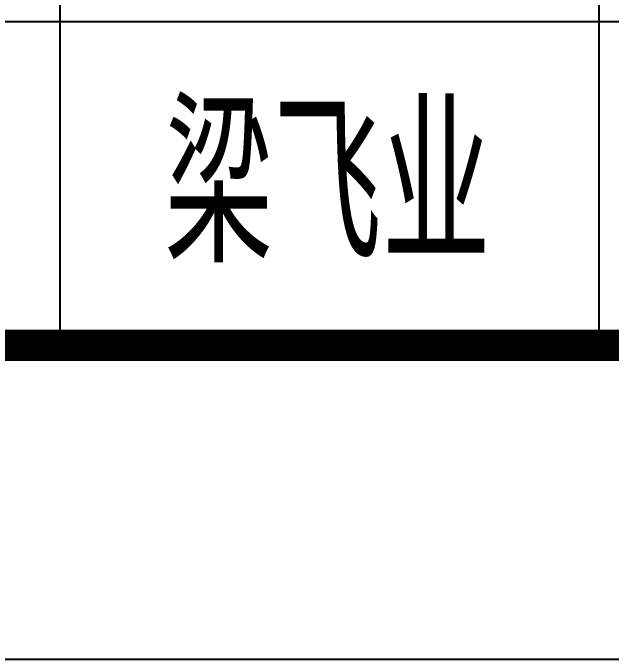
# Model space of a CAD drawing. Extents: x 4283 to 40403, y 1134 to 1764.
# Drawn here: x 4434.87 to 4448.36, y 1136.33 to 1150.89 of the extents above; entities that cross this region are included whole.
import ezdxf

# ---------------------------------------------------------------- set-up
doc = ezdxf.new("R2010")
doc.units = 0
for name, color, linetype in [('PUB_TITLE', 4, 'Continuous'), ('S-MODIFY', 4, 'Continuous'), ('华泽绵阳图框', 7, 'Continuous'), ('签名图层1', 7, 'Continuous')]:
    doc.layers.add(name, color=color, linetype=linetype)
doc.styles.add('_HZTXT', font='txt.shx', dxfattribs={"width": 0.8, "bigfont": 'hztxt.shx'})

msp = doc.modelspace()

# ---------------------------------------------------------------- linework, layer by layer
at = {"layer": 'PUB_TITLE'}
msp.add_lwpolyline([(4282.534, 1136.333), (4702.534, 1136.333), (4702.534, 1433.333), (4282.534, 1433.333)], close=True, dxfattribs=at)
at = {"layer": 'PUB_TITLE', "color": 7, "const_width": 0.506}
msp.add_lwpolyline([(4300.211, 1143.403), (4695.234, 1143.403), (4695.239, 1158.165), (4300.211, 1158.165)], close=True, dxfattribs=at)
at = {"layer": 'S-MODIFY'}
msp.add_lwpolyline([(4282.534, 1136.333), (4702.534, 1136.333), (4702.534, 1433.333), (4282.534, 1433.333)], close=True, dxfattribs=at)
at = {"layer": '华泽绵阳图框', "color": 7}
for p, q in [((4435.937, 1143.318), (4435.937, 1158.08)), ((4448.091, 1143.318), (4448.091, 1158.08)), ((4350.855, 1150.699), (4460.246, 1150.699))]:
    msp.add_line(p, q, dxfattribs=at)
at = {"layer": '华泽绵阳图框', "color": 7, "const_width": 0.707}
msp.add_lwpolyline([(4300.211, 1143.403), (4695.464, 1143.403), (4695.464, 1426.232), (4300.211, 1426.232)], close=True, dxfattribs=at)

# ---------------------------------------------------------------- texts
at = {"layer": '签名图层1', "style": '_HZTXT', "width": 0.7}
msp.add_text('梁飞业', height=3.5, dxfattribs=at).set_placement((4438.289, 1145.276))

doc.saveas('drawing.dxf')
